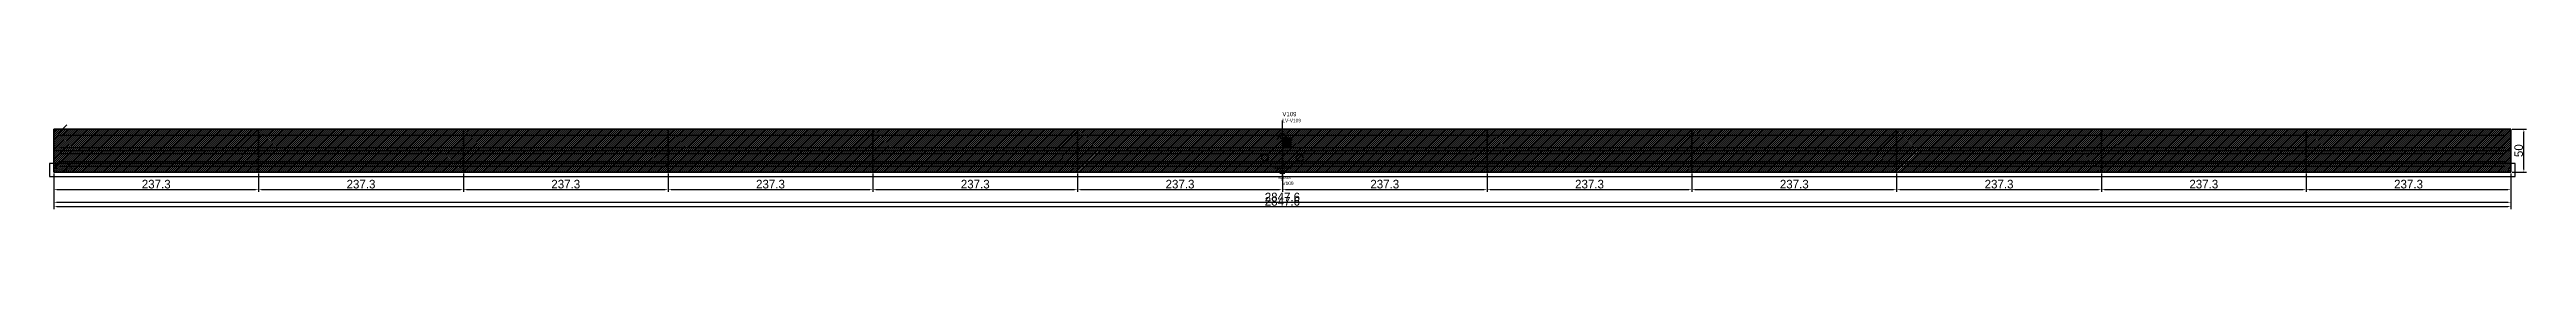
# Model space of a CAD drawing. Header units: metres. Extents: x 12791 to 15661, y 13116 to 13229.
import ezdxf

# ---------------------------------------------------------------- set-up
doc = ezdxf.new("R2010")
doc.units = ezdxf.units.M
for name, color, linetype in [('BARRA DE ANCORAGEM', 251, 'CONTINUOUS'), ('barrote', 251, 'CONTINUOUS'), ('CONCRETO', 251, 'CONTINUOUS'), ('COTA', 241, 'CONTINUOUS'), ('cotas', 241, 'CONTINUOUS'), ('Demarcação 1', 251, 'CONTINUOUS'), ('Demarcação 2', 254, 'CONTINUOUS'), ('Hachura', 251, 'CONTINUOUS'), ('HACHURA MADEIRAS', 1, 'CONTINUOUS'), ('Laje_Perimetro', 7, 'CONTINUOUS'), ('material do compensado', 7, 'CONTINUOUS'), ('NOMENCLATURA', 7, 'CONTINUOUS'), ('Painéis', 200, 'CONTINUOUS'), ('PONTALETE', 7, 'CONTINUOUS'), ('presilha', 1, 'CONTINUOUS'), ('Reaproveitamento', 251, 'CONTINUOUS'), ('SARR_3.5x7', 81, 'CONTINUOUS'), ('SCO-___-LAJ', 2, 'CONTINUOUS'), ('TENSOR', 3, 'CONTINUOUS'), ('texto', 7, 'CONTINUOUS'), ('Texto Qtd Sarr', 242, 'CONTINUOUS')]:
    doc.layers.add(name, color=color, linetype=linetype)
doc.styles.add('STR_STANDARD', font='arial.ttf')
doc.dimstyles.new('EZ DXF', dxfattribs={"dimtxt": 10, "dimasz": 3.5, "dimexe": 3, "dimexo": 1.5, "dimgap": 1, "dimtad": 1, "dimdec": 1, "dimdsep": 46, "dimcen": 2.5, "dimazin": 3, "dimtfac": 1, "dimtmove": 0, "dimatfit": 3})

msp = doc.modelspace()

# ---------------------------------------------------------------- hatches: boundary and pattern name
at = {"layer": 'Hachura'}
h = msp.add_hatch(color=3, dxfattribs=at)
h.dxf.hatch_style = 1
h.paths.add_polyline_path([(12795.5914, 13158.9905), (13032.8914, 13158.9905), (13032.8914, 13208.9905), (12795.5914, 13208.9905)])
h = msp.add_hatch(dxfattribs=at)
h.set_pattern_fill('ANSI31', scale=0.5)
h.paths.add_polyline_path([(12795.5914, 13158.9905), (13032.8914, 13158.9905), (13032.8914, 13208.9905), (12795.5914, 13208.9905)])
h = msp.add_hatch(color=3, dxfattribs=at)
h.dxf.hatch_style = 1
h.paths.add_polyline_path([(12795.5914, 13158.9905), (13032.8914, 13158.9905), (13032.8914, 13208.9905), (12795.5914, 13208.9905)])
h = msp.add_hatch(dxfattribs=at)
h.set_pattern_fill('ANSI31', scale=0.5)
h.paths.add_polyline_path([(12795.5914, 13158.9905), (13032.8914, 13158.9905), (13032.8914, 13208.9905), (12795.5914, 13208.9905)])
h = msp.add_hatch(color=3, dxfattribs=at)
h.dxf.hatch_style = 1
h.paths.add_polyline_path([(13032.8914, 13158.9905), (13270.1914, 13158.9905), (13270.1914, 13208.9905), (13032.8914, 13208.9905)])
h = msp.add_hatch(dxfattribs=at)
h.set_pattern_fill('ANSI31', scale=0.5)
h.paths.add_polyline_path([(13032.8914, 13158.9905), (13270.1914, 13158.9905), (13270.1914, 13208.9905), (13032.8914, 13208.9905)])
h = msp.add_hatch(color=3, dxfattribs=at)
h.dxf.hatch_style = 1
h.paths.add_polyline_path([(13032.8914, 13158.9905), (13270.1914, 13158.9905), (13270.1914, 13208.9905), (13032.8914, 13208.9905)])
h = msp.add_hatch(dxfattribs=at)
h.set_pattern_fill('ANSI31', scale=0.5)
h.paths.add_polyline_path([(13032.8914, 13158.9905), (13270.1914, 13158.9905), (13270.1914, 13208.9905), (13032.8914, 13208.9905)])
h = msp.add_hatch(color=3, dxfattribs=at)
h.dxf.hatch_style = 1
h.paths.add_polyline_path([(13270.1914, 13158.9905), (13507.4914, 13158.9905), (13507.4914, 13208.9905), (13270.1914, 13208.9905)])
h = msp.add_hatch(dxfattribs=at)
h.set_pattern_fill('ANSI31', scale=0.5)
h.paths.add_polyline_path([(13270.1914, 13158.9905), (13507.4914, 13158.9905), (13507.4914, 13208.9905), (13270.1914, 13208.9905)])
h = msp.add_hatch(color=3, dxfattribs=at)
h.dxf.hatch_style = 1
h.paths.add_polyline_path([(13270.1914, 13158.9905), (13507.4914, 13158.9905), (13507.4914, 13208.9905), (13270.1914, 13208.9905)])
h = msp.add_hatch(dxfattribs=at)
h.set_pattern_fill('ANSI31', scale=0.5)
h.paths.add_polyline_path([(13270.1914, 13158.9905), (13507.4914, 13158.9905), (13507.4914, 13208.9905), (13270.1914, 13208.9905)])
h = msp.add_hatch(color=3, dxfattribs=at)
h.dxf.hatch_style = 1
h.paths.add_polyline_path([(13507.4914, 13158.9905), (13744.7914, 13158.9905), (13744.7914, 13208.9905), (13507.4914, 13208.9905)])
h = msp.add_hatch(dxfattribs=at)
h.set_pattern_fill('ANSI31', scale=0.5)
h.paths.add_polyline_path([(13507.4914, 13158.9905), (13744.7914, 13158.9905), (13744.7914, 13208.9905), (13507.4914, 13208.9905)])
h = msp.add_hatch(color=3, dxfattribs=at)
h.dxf.hatch_style = 1
h.paths.add_polyline_path([(13507.4914, 13158.9905), (13744.7914, 13158.9905), (13744.7914, 13208.9905), (13507.4914, 13208.9905)])
h = msp.add_hatch(dxfattribs=at)
h.set_pattern_fill('ANSI31', scale=0.5)
h.paths.add_polyline_path([(13507.4914, 13158.9905), (13744.7914, 13158.9905), (13744.7914, 13208.9905), (13507.4914, 13208.9905)])
h = msp.add_hatch(color=3, dxfattribs=at)
h.dxf.hatch_style = 1
h.paths.add_polyline_path([(13744.7914, 13158.9905), (13982.0914, 13158.9905), (13982.0914, 13208.9905), (13744.7914, 13208.9905)])
h = msp.add_hatch(dxfattribs=at)
h.set_pattern_fill('ANSI31', scale=0.5)
h.paths.add_polyline_path([(13744.7914, 13158.9905), (13982.0914, 13158.9905), (13982.0914, 13208.9905), (13744.7914, 13208.9905)])
h = msp.add_hatch(color=3, dxfattribs=at)
h.dxf.hatch_style = 1
h.paths.add_polyline_path([(13744.7914, 13158.9905), (13982.0914, 13158.9905), (13982.0914, 13208.9905), (13744.7914, 13208.9905)])
h = msp.add_hatch(dxfattribs=at)
h.set_pattern_fill('ANSI31', scale=0.5)
h.paths.add_polyline_path([(13744.7914, 13158.9905), (13982.0914, 13158.9905), (13982.0914, 13208.9905), (13744.7914, 13208.9905)])
h = msp.add_hatch(color=3, dxfattribs=at)
h.dxf.hatch_style = 1
h.paths.add_polyline_path([(13982.0914, 13158.9905), (14219.3914, 13158.9905), (14219.3914, 13208.9905), (13982.0914, 13208.9905)])
h = msp.add_hatch(dxfattribs=at)
h.set_pattern_fill('ANSI31', scale=0.5)
h.paths.add_polyline_path([(13982.0914, 13158.9905), (14219.3914, 13158.9905), (14219.3914, 13208.9905), (13982.0914, 13208.9905)])
h = msp.add_hatch(color=3, dxfattribs=at)
h.dxf.hatch_style = 1
h.paths.add_polyline_path([(13982.0914, 13158.9905), (14219.3914, 13158.9905), (14219.3914, 13208.9905), (13982.0914, 13208.9905)])
h = msp.add_hatch(dxfattribs=at)
h.set_pattern_fill('ANSI31', scale=0.5)
h.paths.add_polyline_path([(13982.0914, 13158.9905), (14219.3914, 13158.9905), (14219.3914, 13208.9905), (13982.0914, 13208.9905)])
h = msp.add_hatch(color=3, dxfattribs=at)
h.dxf.hatch_style = 1
h.paths.add_polyline_path([(14219.3914, 13158.9905), (14456.6914, 13158.9905), (14456.6914, 13208.9905), (14219.3914, 13208.9905)])
h = msp.add_hatch(dxfattribs=at)
h.set_pattern_fill('ANSI31', scale=0.5)
h.paths.add_polyline_path([(14219.3914, 13158.9905), (14456.6914, 13158.9905), (14456.6914, 13208.9905), (14219.3914, 13208.9905)])
h = msp.add_hatch(color=3, dxfattribs=at)
h.dxf.hatch_style = 1
h.paths.add_polyline_path([(14219.3914, 13158.9905), (14456.6914, 13158.9905), (14456.6914, 13208.9905), (14219.3914, 13208.9905)])
h = msp.add_hatch(dxfattribs=at)
h.set_pattern_fill('ANSI31', scale=0.5)
h.paths.add_polyline_path([(14219.3914, 13158.9905), (14456.6914, 13158.9905), (14456.6914, 13208.9905), (14219.3914, 13208.9905)])
h = msp.add_hatch(color=3, dxfattribs=at)
h.dxf.hatch_style = 1
h.paths.add_polyline_path([(14456.6914, 13158.9905), (14693.9914, 13158.9905), (14693.9914, 13208.9905), (14456.6914, 13208.9905)])
h = msp.add_hatch(dxfattribs=at)
h.set_pattern_fill('ANSI31', scale=0.5)
h.paths.add_polyline_path([(14456.6914, 13158.9905), (14693.9914, 13158.9905), (14693.9914, 13208.9905), (14456.6914, 13208.9905)])
h = msp.add_hatch(color=3, dxfattribs=at)
h.dxf.hatch_style = 1
h.paths.add_polyline_path([(14456.6914, 13158.9905), (14693.9914, 13158.9905), (14693.9914, 13208.9905), (14456.6914, 13208.9905)])
h = msp.add_hatch(dxfattribs=at)
h.set_pattern_fill('ANSI31', scale=0.5)
h.paths.add_polyline_path([(14456.6914, 13158.9905), (14693.9914, 13158.9905), (14693.9914, 13208.9905), (14456.6914, 13208.9905)])
h = msp.add_hatch(color=3, dxfattribs=at)
h.dxf.hatch_style = 1
h.paths.add_polyline_path([(14693.9914, 13158.9905), (14931.2914, 13158.9905), (14931.2914, 13208.9905), (14693.9914, 13208.9905)])
h = msp.add_hatch(dxfattribs=at)
h.set_pattern_fill('ANSI31', scale=0.5)
h.paths.add_polyline_path([(14693.9914, 13158.9905), (14931.2914, 13158.9905), (14931.2914, 13208.9905), (14693.9914, 13208.9905)])
h = msp.add_hatch(color=3, dxfattribs=at)
h.dxf.hatch_style = 1
h.paths.add_polyline_path([(14693.9914, 13158.9905), (14931.2914, 13158.9905), (14931.2914, 13208.9905), (14693.9914, 13208.9905)])
h = msp.add_hatch(dxfattribs=at)
h.set_pattern_fill('ANSI31', scale=0.5)
h.paths.add_polyline_path([(14693.9914, 13158.9905), (14931.2914, 13158.9905), (14931.2914, 13208.9905), (14693.9914, 13208.9905)])
h = msp.add_hatch(color=3, dxfattribs=at)
h.dxf.hatch_style = 1
h.paths.add_polyline_path([(14931.2914, 13158.9905), (15168.5914, 13158.9905), (15168.5914, 13208.9905), (14931.2914, 13208.9905)])
h = msp.add_hatch(dxfattribs=at)
h.set_pattern_fill('ANSI31', scale=0.5)
h.paths.add_polyline_path([(14931.2914, 13158.9905), (15168.5914, 13158.9905), (15168.5914, 13208.9905), (14931.2914, 13208.9905)])
h = msp.add_hatch(color=3, dxfattribs=at)
h.dxf.hatch_style = 1
h.paths.add_polyline_path([(14931.2914, 13158.9905), (15168.5914, 13158.9905), (15168.5914, 13208.9905), (14931.2914, 13208.9905)])
h = msp.add_hatch(dxfattribs=at)
h.set_pattern_fill('ANSI31', scale=0.5)
h.paths.add_polyline_path([(14931.2914, 13158.9905), (15168.5914, 13158.9905), (15168.5914, 13208.9905), (14931.2914, 13208.9905)])
h = msp.add_hatch(color=3, dxfattribs=at)
h.dxf.hatch_style = 1
h.paths.add_polyline_path([(15168.5914, 13158.9905), (15405.8914, 13158.9905), (15405.8914, 13208.9905), (15168.5914, 13208.9905)])
h = msp.add_hatch(dxfattribs=at)
h.set_pattern_fill('ANSI31', scale=0.5)
h.paths.add_polyline_path([(15168.5914, 13158.9905), (15405.8914, 13158.9905), (15405.8914, 13208.9905), (15168.5914, 13208.9905)])
h = msp.add_hatch(color=3, dxfattribs=at)
h.dxf.hatch_style = 1
h.paths.add_polyline_path([(15168.5914, 13158.9905), (15405.8914, 13158.9905), (15405.8914, 13208.9905), (15168.5914, 13208.9905)])
h = msp.add_hatch(dxfattribs=at)
h.set_pattern_fill('ANSI31', scale=0.5)
h.paths.add_polyline_path([(15168.5914, 13158.9905), (15405.8914, 13158.9905), (15405.8914, 13208.9905), (15168.5914, 13208.9905)])
h = msp.add_hatch(color=3, dxfattribs=at)
h.dxf.hatch_style = 1
h.paths.add_polyline_path([(15405.8914, 13158.9905), (15643.1914, 13158.9905), (15643.1914, 13208.9905), (15405.8914, 13208.9905)])
h = msp.add_hatch(dxfattribs=at)
h.set_pattern_fill('ANSI31', scale=0.5)
h.paths.add_polyline_path([(15405.8914, 13158.9905), (15643.1914, 13158.9905), (15643.1914, 13208.9905), (15405.8914, 13208.9905)])
h = msp.add_hatch(color=3, dxfattribs=at)
h.dxf.hatch_style = 1
h.paths.add_polyline_path([(15405.8914, 13158.9905), (15643.1914, 13158.9905), (15643.1914, 13208.9905), (15405.8914, 13208.9905)])
h = msp.add_hatch(dxfattribs=at)
h.set_pattern_fill('ANSI31', scale=0.5)
h.paths.add_polyline_path([(15405.8914, 13158.9905), (15643.1914, 13158.9905), (15643.1914, 13208.9905), (15405.8914, 13208.9905)])
at = {"layer": 'HACHURA MADEIRAS'}
h = msp.add_hatch(dxfattribs=at)
h.set_pattern_fill('ANSI31', scale=2)
h.paths.add_polyline_path([(12797.5914, 13160.9905), (12807.5914, 13160.9905), (12807.5914, 13170.9905), (12797.5914, 13170.9905)])
h = msp.add_hatch(dxfattribs=at)
h.set_pattern_fill('ANSI31', scale=2)
h.paths.add_polyline_path([(12797.5914, 13160.9905), (12807.5914, 13160.9905), (12807.5914, 13170.9905), (12797.5914, 13170.9905)])
at = {"layer": 'material do compensado'}
h = msp.add_hatch(dxfattribs=at)
h.set_pattern_fill('ANSI37', scale=2)
h.paths.add_polyline_path([(12808.5914, 13160.9905), (12817.5914, 13160.9905), (12817.5914, 13168.9905), (12808.5914, 13168.9905)])
h = msp.add_hatch(dxfattribs=at)
h.set_pattern_fill('ANSI37', scale=2)
h.paths.add_polyline_path([(12808.5914, 13160.9905), (12817.5914, 13160.9905), (12817.5914, 13168.9905), (12808.5914, 13168.9905)])
at = {"layer": 'Reaproveitamento'}
h = msp.add_hatch(dxfattribs=at)
h.set_pattern_fill('SOLID')
h.paths.add_polyline_path([(14219.3914, 13188.9905), (14229.3914, 13188.9905), (14229.3914, 13198.9905), (14219.3914, 13198.9905)])
h = msp.add_hatch(dxfattribs=at)
h.set_pattern_fill('SOLID')
h.paths.add_polyline_path([(14219.3914, 13188.9905), (14229.3914, 13188.9905), (14229.3914, 13198.9905), (14219.3914, 13198.9905)])

# ---------------------------------------------------------------- linework, layer by layer
at = {"layer": 'BARRA DE ANCORAGEM'}
msp.add_line((12800.5914, 13203.9905), (12810.5914, 13213.9905), dxfattribs=at)
msp.add_line((12800.5914, 13203.9905), (12810.5914, 13213.9905), dxfattribs=at)
at = {"layer": 'barrote'}
msp.add_line((12800.5914, 13171.4905), (15638.1914, 13171.4905), dxfattribs=at)
msp.add_line((12800.5914, 13171.4905), (15638.1914, 13171.4905), dxfattribs=at)
at = {"layer": 'CONCRETO'}
msp.add_solid([(14216.3914, 13160.9905), (14222.3914, 13160.9905), (14216.3914, 13156.9905), (14222.3914, 13156.9905)], dxfattribs=at)
msp.add_solid([(14216.3914, 13160.9905), (14222.3914, 13160.9905), (14216.3914, 13156.9905), (14222.3914, 13156.9905)], dxfattribs=at)
at = {"layer": 'Demarcação 1'}
msp.add_line((12795.5914, 13183.9905), (15643.1914, 13183.9905), dxfattribs=at)
msp.add_line((12795.5914, 13183.9905), (15643.1914, 13183.9905), dxfattribs=at)
at = {"layer": 'Demarcação 2'}
msp.add_line((13507.4914, 13158.9905), (13507.4914, 13208.9905), dxfattribs=at)
msp.add_line((13507.4914, 13158.9905), (13507.4914, 13208.9905), dxfattribs=at)
at = {"layer": 'Laje_Perimetro'}
msp.add_lwpolyline([(12790.5914, 13153.9905), (15648.1914, 13153.9905), (15648.1914, 13168.9905), (12790.5914, 13168.9905)], close=True, dxfattribs=at)
msp.add_lwpolyline([(12790.5914, 13153.9905), (15648.1914, 13153.9905), (15648.1914, 13168.9905), (12790.5914, 13168.9905)], close=True, dxfattribs=at)
at = {"layer": 'Painéis'}
for points in [[(12795.5914, 13158.9905), (12795.5914, 13208.9905)], [(12795.5914, 13158.9905), (13032.8914, 13158.9905), (13032.8914, 13208.9905), (12795.5914, 13208.9905)], [(12795.5914, 13208.9905), (15643.1914, 13208.9905)], [(12795.5914, 13158.9905), (12795.5914, 13208.9905)], [(12795.5914, 13158.9905), (13032.8914, 13158.9905), (13032.8914, 13208.9905), (12795.5914, 13208.9905)], [(12795.5914, 13208.9905), (15643.1914, 13208.9905)], [(13032.8914, 13158.9905), (13032.8914, 13208.9905)], [(13032.8914, 13158.9905), (13270.1914, 13158.9905), (13270.1914, 13208.9905), (13032.8914, 13208.9905)], [(13032.8914, 13158.9905), (13032.8914, 13208.9905)], [(13032.8914, 13158.9905), (13270.1914, 13158.9905), (13270.1914, 13208.9905), (13032.8914, 13208.9905)], [(13270.1914, 13158.9905), (13270.1914, 13208.9905)], [(13270.1914, 13158.9905), (13507.4914, 13158.9905), (13507.4914, 13208.9905), (13270.1914, 13208.9905)], [(13270.1914, 13158.9905), (13270.1914, 13208.9905)], [(13270.1914, 13158.9905), (13507.4914, 13158.9905), (13507.4914, 13208.9905), (13270.1914, 13208.9905)], [(13507.4914, 13158.9905), (13507.4914, 13208.9905)], [(13507.4914, 13158.9905), (13744.7914, 13158.9905), (13744.7914, 13208.9905), (13507.4914, 13208.9905)], [(13507.4914, 13158.9905), (13507.4914, 13208.9905)], [(13507.4914, 13158.9905), (13744.7914, 13158.9905), (13744.7914, 13208.9905), (13507.4914, 13208.9905)], [(13744.7914, 13158.9905), (13744.7914, 13208.9905)], [(13744.7914, 13158.9905), (13982.0914, 13158.9905), (13982.0914, 13208.9905), (13744.7914, 13208.9905)], [(13744.7914, 13158.9905), (13744.7914, 13208.9905)], [(13744.7914, 13158.9905), (13982.0914, 13158.9905), (13982.0914, 13208.9905), (13744.7914, 13208.9905)], [(13982.0914, 13158.9905), (13982.0914, 13208.9905)], [(13982.0914, 13158.9905), (14219.3914, 13158.9905), (14219.3914, 13208.9905), (13982.0914, 13208.9905)], [(13982.0914, 13158.9905), (13982.0914, 13208.9905)], [(13982.0914, 13158.9905), (14219.3914, 13158.9905), (14219.3914, 13208.9905), (13982.0914, 13208.9905)], [(14219.3914, 13158.9905), (14219.3914, 13208.9905)], [(14219.3914, 13158.9905), (14456.6914, 13158.9905), (14456.6914, 13208.9905), (14219.3914, 13208.9905)], [(14219.3914, 13158.9905), (14219.3914, 13208.9905)], [(14219.3914, 13158.9905), (14456.6914, 13158.9905), (14456.6914, 13208.9905), (14219.3914, 13208.9905)], [(14456.6914, 13158.9905), (14456.6914, 13208.9905)], [(14456.6914, 13158.9905), (14693.9914, 13158.9905), (14693.9914, 13208.9905), (14456.6914, 13208.9905)], [(14456.6914, 13158.9905), (14456.6914, 13208.9905)], [(14456.6914, 13158.9905), (14693.9914, 13158.9905), (14693.9914, 13208.9905), (14456.6914, 13208.9905)], [(14693.9914, 13158.9905), (14693.9914, 13208.9905)], [(14693.9914, 13158.9905), (14931.2914, 13158.9905), (14931.2914, 13208.9905), (14693.9914, 13208.9905)], [(14693.9914, 13158.9905), (14693.9914, 13208.9905)], [(14693.9914, 13158.9905), (14931.2914, 13158.9905), (14931.2914, 13208.9905), (14693.9914, 13208.9905)], [(14931.2914, 13158.9905), (14931.2914, 13208.9905)], [(14931.2914, 13158.9905), (15168.5914, 13158.9905), (15168.5914, 13208.9905), (14931.2914, 13208.9905)], [(14931.2914, 13158.9905), (14931.2914, 13208.9905)], [(14931.2914, 13158.9905), (15168.5914, 13158.9905), (15168.5914, 13208.9905), (14931.2914, 13208.9905)], [(15168.5914, 13158.9905), (15168.5914, 13208.9905)], [(15168.5914, 13158.9905), (15405.8914, 13158.9905), (15405.8914, 13208.9905), (15168.5914, 13208.9905)], [(15168.5914, 13158.9905), (15168.5914, 13208.9905)], [(15168.5914, 13158.9905), (15405.8914, 13158.9905), (15405.8914, 13208.9905), (15168.5914, 13208.9905)], [(15405.8914, 13158.9905), (15405.8914, 13208.9905)], [(15405.8914, 13158.9905), (15643.1914, 13158.9905), (15643.1914, 13208.9905), (15405.8914, 13208.9905)], [(15405.8914, 13158.9905), (15405.8914, 13208.9905)], [(15405.8914, 13158.9905), (15643.1914, 13158.9905), (15643.1914, 13208.9905), (15405.8914, 13208.9905)], [(15643.1914, 13158.9905), (15643.1914, 13208.9905)], [(15643.1914, 13158.9905), (15643.1914, 13208.9905)], [(12795.5914, 13158.9905), (15643.1914, 13158.9905)], [(12795.5914, 13158.9905), (15643.1914, 13158.9905)]]:
    msp.add_lwpolyline(points, close=True, dxfattribs=at)
msp.add_arc((14219.3914, 13196.4905), 6, 0, 180, dxfattribs=at)
msp.add_arc((14219.3914, 13196.4905), 6, 0, 180, dxfattribs=at)
at = {"layer": 'PONTALETE'}
msp.add_line((14219.3914, 13148.9905), (14219.3914, 13218.9905), dxfattribs=at)
msp.add_line((14219.3914, 13148.9905), (14219.3914, 13218.9905), dxfattribs=at)
at = {"layer": 'presilha'}
for centre, radius in [((14199.3914, 13175.6572), 4), ((14199.3914, 13175.6572), 4), ((14219.3914, 13200.9905), 3), ((14219.3914, 13200.9905), 3), ((14239.3914, 13175.6572), 4), ((14239.3914, 13175.6572), 4)]:
    msp.add_circle(centre, radius, dxfattribs=at)
at = {"layer": 'SARR_3.5x7'}
for p, q in [((12802.5914, 13201.9905), (13032.8914, 13201.9905)), ((12802.5914, 13201.9905), (13032.8914, 13201.9905)), ((12802.5914, 13187.4905), (13032.8914, 13187.4905)), ((12802.5914, 13187.4905), (13032.8914, 13187.4905)), ((12802.5914, 13180.4905), (13032.8914, 13180.4905)), ((12802.5914, 13180.4905), (13032.8914, 13180.4905)), ((13032.8914, 13201.9905), (13270.1914, 13201.9905)), ((13032.8914, 13201.9905), (13270.1914, 13201.9905)), ((13032.8914, 13187.4905), (13270.1914, 13187.4905)), ((13032.8914, 13187.4905), (13270.1914, 13187.4905)), ((13032.8914, 13180.4905), (13270.1914, 13180.4905)), ((13032.8914, 13180.4905), (13270.1914, 13180.4905)), ((13270.1914, 13201.9905), (13507.4914, 13201.9905)), ((13270.1914, 13201.9905), (13507.4914, 13201.9905)), ((13270.1914, 13187.4905), (13507.4914, 13187.4905)), ((13270.1914, 13187.4905), (13507.4914, 13187.4905)), ((13270.1914, 13180.4905), (13507.4914, 13180.4905)), ((13270.1914, 13180.4905), (13507.4914, 13180.4905)), ((13507.4914, 13201.9905), (13744.7914, 13201.9905)), ((13507.4914, 13201.9905), (13744.7914, 13201.9905)), ((13507.4914, 13187.4905), (13744.7914, 13187.4905)), ((13507.4914, 13187.4905), (13744.7914, 13187.4905)), ((13507.4914, 13180.4905), (13744.7914, 13180.4905)), ((13507.4914, 13180.4905), (13744.7914, 13180.4905)), ((13744.7914, 13201.9905), (13982.0914, 13201.9905)), ((13744.7914, 13201.9905), (13982.0914, 13201.9905)), ((13744.7914, 13187.4905), (13982.0914, 13187.4905)), ((13744.7914, 13187.4905), (13982.0914, 13187.4905)), ((13744.7914, 13180.4905), (13982.0914, 13180.4905)), ((13744.7914, 13180.4905), (13982.0914, 13180.4905)), ((13982.0914, 13201.9905), (14219.3914, 13201.9905)), ((13982.0914, 13201.9905), (14219.3914, 13201.9905)), ((13982.0914, 13187.4905), (14219.3914, 13187.4905)), ((13982.0914, 13187.4905), (14219.3914, 13187.4905)), ((13982.0914, 13180.4905), (14219.3914, 13180.4905)), ((13982.0914, 13180.4905), (14219.3914, 13180.4905)), ((14219.3914, 13201.9905), (14456.6914, 13201.9905)), ((14219.3914, 13201.9905), (14456.6914, 13201.9905)), ((14219.3914, 13187.4905), (14456.6914, 13187.4905)), ((14219.3914, 13187.4905), (14456.6914, 13187.4905)), ((14219.3914, 13180.4905), (14456.6914, 13180.4905)), ((14219.3914, 13180.4905), (14456.6914, 13180.4905)), ((14456.6914, 13201.9905), (14693.9914, 13201.9905)), ((14456.6914, 13201.9905), (14693.9914, 13201.9905)), ((14456.6914, 13187.4905), (14693.9914, 13187.4905)), ((14456.6914, 13187.4905), (14693.9914, 13187.4905)), ((14456.6914, 13180.4905), (14693.9914, 13180.4905)), ((14456.6914, 13180.4905), (14693.9914, 13180.4905)), ((14693.9914, 13201.9905), (14931.2914, 13201.9905)), ((14693.9914, 13201.9905), (14931.2914, 13201.9905)), ((14693.9914, 13187.4905), (14931.2914, 13187.4905)), ((14693.9914, 13187.4905), (14931.2914, 13187.4905)), ((14693.9914, 13180.4905), (14931.2914, 13180.4905)), ((14693.9914, 13180.4905), (14931.2914, 13180.4905)), ((14931.2914, 13201.9905), (15168.5914, 13201.9905)), ((14931.2914, 13201.9905), (15168.5914, 13201.9905)), ((14931.2914, 13187.4905), (15168.5914, 13187.4905)), ((14931.2914, 13187.4905), (15168.5914, 13187.4905)), ((14931.2914, 13180.4905), (15168.5914, 13180.4905)), ((14931.2914, 13180.4905), (15168.5914, 13180.4905)), ((15168.5914, 13201.9905), (15405.8914, 13201.9905)), ((15168.5914, 13201.9905), (15405.8914, 13201.9905)), ((15168.5914, 13187.4905), (15405.8914, 13187.4905)), ((15168.5914, 13187.4905), (15405.8914, 13187.4905)), ((15168.5914, 13180.4905), (15405.8914, 13180.4905)), ((15168.5914, 13180.4905), (15405.8914, 13180.4905)), ((15405.8914, 13201.9905), (15636.1914, 13201.9905)), ((15405.8914, 13201.9905), (15636.1914, 13201.9905)), ((15405.8914, 13187.4905), (15636.1914, 13187.4905)), ((15405.8914, 13187.4905), (15636.1914, 13187.4905)), ((15405.8914, 13180.4905), (15636.1914, 13180.4905)), ((15405.8914, 13180.4905), (15636.1914, 13180.4905)), ((12802.5914, 13165.9905), (13032.8914, 13165.9905)), ((12802.5914, 13165.9905), (13032.8914, 13165.9905)), ((13032.8914, 13165.9905), (13270.1914, 13165.9905)), ((13032.8914, 13165.9905), (13270.1914, 13165.9905)), ((13270.1914, 13165.9905), (13507.4914, 13165.9905)), ((13270.1914, 13165.9905), (13507.4914, 13165.9905)), ((13507.4914, 13165.9905), (13744.7914, 13165.9905)), ((13507.4914, 13165.9905), (13744.7914, 13165.9905)), ((13744.7914, 13165.9905), (13982.0914, 13165.9905)), ((13744.7914, 13165.9905), (13982.0914, 13165.9905)), ((13982.0914, 13165.9905), (14219.3914, 13165.9905)), ((13982.0914, 13165.9905), (14219.3914, 13165.9905)), ((14219.3914, 13165.9905), (14456.6914, 13165.9905)), ((14219.3914, 13165.9905), (14456.6914, 13165.9905)), ((14456.6914, 13165.9905), (14693.9914, 13165.9905)), ((14456.6914, 13165.9905), (14693.9914, 13165.9905)), ((14693.9914, 13165.9905), (14931.2914, 13165.9905)), ((14693.9914, 13165.9905), (14931.2914, 13165.9905)), ((14931.2914, 13165.9905), (15168.5914, 13165.9905)), ((14931.2914, 13165.9905), (15168.5914, 13165.9905)), ((15168.5914, 13165.9905), (15405.8914, 13165.9905)), ((15168.5914, 13165.9905), (15405.8914, 13165.9905)), ((15405.8914, 13165.9905), (15636.1914, 13165.9905)), ((15405.8914, 13165.9905), (15636.1914, 13165.9905))]:
    msp.add_line(p, q, dxfattribs=at)
at = {"layer": 'TENSOR'}
msp.add_line((14209.3914, 13163.9905), (14229.3914, 13163.9905), dxfattribs=at)
msp.add_line((14209.3914, 13163.9905), (14229.3914, 13163.9905), dxfattribs=at)

# ---------------------------------------------------------------- texts
at = {"layer": 'NOMENCLATURA', "style": 'STR_STANDARD'}
msp.add_text('V109', height=5, dxfattribs=at).set_placement((14219.3914, 13223.9905))
msp.add_text('V109', height=5, dxfattribs=at).set_placement((14219.3914, 13223.9905))
at = {"layer": 'NOMENCLATURA', "insert": (14219.3914, 13220.9905), "char_height": 4, "attachment_point": 1}
msp.add_mtext('LV-V109', dxfattribs=at)
msp.add_mtext('LV-V109', dxfattribs=at)
at = {"layer": 'SCO-___-LAJ'}
msp.add_text('SCO-LV', height=3, dxfattribs=at).set_placement((14214.3914, 13150.9905))
msp.add_text('SCO-LV', height=3, dxfattribs=at).set_placement((14214.3914, 13150.9905))
at = {"layer": 'texto'}
msp.add_text('V109', height=4, dxfattribs=at).set_placement((14219.3914, 13143.9905))
msp.add_text('V109', height=4, dxfattribs=at).set_placement((14219.3914, 13143.9905))
at = {"layer": 'Texto Qtd Sarr'}
msp.add_text('QTD: AUTO', height=3, dxfattribs=at).set_placement((12797.5914, 13160.9905))
msp.add_text('QTD: AUTO', height=3, dxfattribs=at).set_placement((12797.5914, 13160.9905))

# ---------------------------------------------------------------- dimensions: what is measured, and where the dimension line sits
at = {"layer": 'COTA', "color": 1}
msp.add_linear_dim(base=(15658.1914, 13158.9905), p1=(15643.1914, 13158.9905), p2=(15643.1914, 13208.9905), angle=90, dimstyle='EZ DXF', dxfattribs=at).render()
msp.add_linear_dim(base=(15658.1914, 13158.9905), p1=(15643.1914, 13158.9905), p2=(15643.1914, 13208.9905), angle=90, dimstyle='EZ DXF', dxfattribs=at).render()
for base, p1, p2 in [((12795.5914, 13138.9905), (12795.5914, 13158.9905), (13032.8914, 13158.9905)), ((12795.5914, 13118.9905), (12795.5914, 13158.9905), (15643.1914, 13158.9905)), ((12795.5914, 13138.9905), (12795.5914, 13158.9905), (13032.8914, 13158.9905)), ((12795.5914, 13118.9905), (12795.5914, 13158.9905), (15643.1914, 13158.9905)), ((13032.8914, 13138.9905), (13032.8914, 13158.9905), (13270.1914, 13158.9905)), ((13032.8914, 13138.9905), (13032.8914, 13158.9905), (13270.1914, 13158.9905)), ((13270.1914, 13138.9905), (13270.1914, 13158.9905), (13507.4914, 13158.9905)), ((13270.1914, 13138.9905), (13270.1914, 13158.9905), (13507.4914, 13158.9905)), ((13507.4914, 13138.9905), (13507.4914, 13158.9905), (13744.7914, 13158.9905)), ((13507.4914, 13138.9905), (13507.4914, 13158.9905), (13744.7914, 13158.9905)), ((13744.7914, 13138.9905), (13744.7914, 13158.9905), (13982.0914, 13158.9905)), ((13744.7914, 13138.9905), (13744.7914, 13158.9905), (13982.0914, 13158.9905)), ((13982.0914, 13138.9905), (13982.0914, 13158.9905), (14219.3914, 13158.9905)), ((13982.0914, 13138.9905), (13982.0914, 13158.9905), (14219.3914, 13158.9905)), ((14219.3914, 13138.9905), (14219.3914, 13158.9905), (14456.6914, 13158.9905)), ((14219.3914, 13138.9905), (14219.3914, 13158.9905), (14456.6914, 13158.9905)), ((14456.6914, 13138.9905), (14456.6914, 13158.9905), (14693.9914, 13158.9905)), ((14456.6914, 13138.9905), (14456.6914, 13158.9905), (14693.9914, 13158.9905)), ((14693.9914, 13138.9905), (14693.9914, 13158.9905), (14931.2914, 13158.9905)), ((14693.9914, 13138.9905), (14693.9914, 13158.9905), (14931.2914, 13158.9905)), ((14931.2914, 13138.9905), (14931.2914, 13158.9905), (15168.5914, 13158.9905)), ((14931.2914, 13138.9905), (14931.2914, 13158.9905), (15168.5914, 13158.9905)), ((15168.5914, 13138.9905), (15168.5914, 13158.9905), (15405.8914, 13158.9905)), ((15168.5914, 13138.9905), (15168.5914, 13158.9905), (15405.8914, 13158.9905)), ((15405.8914, 13138.9905), (15405.8914, 13158.9905), (15643.1914, 13158.9905)), ((15405.8914, 13138.9905), (15405.8914, 13158.9905), (15643.1914, 13158.9905))]:
    msp.add_linear_dim(base=base, p1=p1, p2=p2, dimstyle='EZ DXF', dxfattribs=at).render()
at = {"layer": 'cotas'}
msp.add_linear_dim(base=(12795.5914, 13123.9905), p1=(12795.5914, 13138.9905), p2=(15643.1914, 13138.9905), dimstyle='EZ DXF', dxfattribs=at).render()
msp.add_linear_dim(base=(12795.5914, 13123.9905), p1=(12795.5914, 13138.9905), p2=(15643.1914, 13138.9905), dimstyle='EZ DXF', dxfattribs=at).render()

doc.saveas('drawing.dxf')
